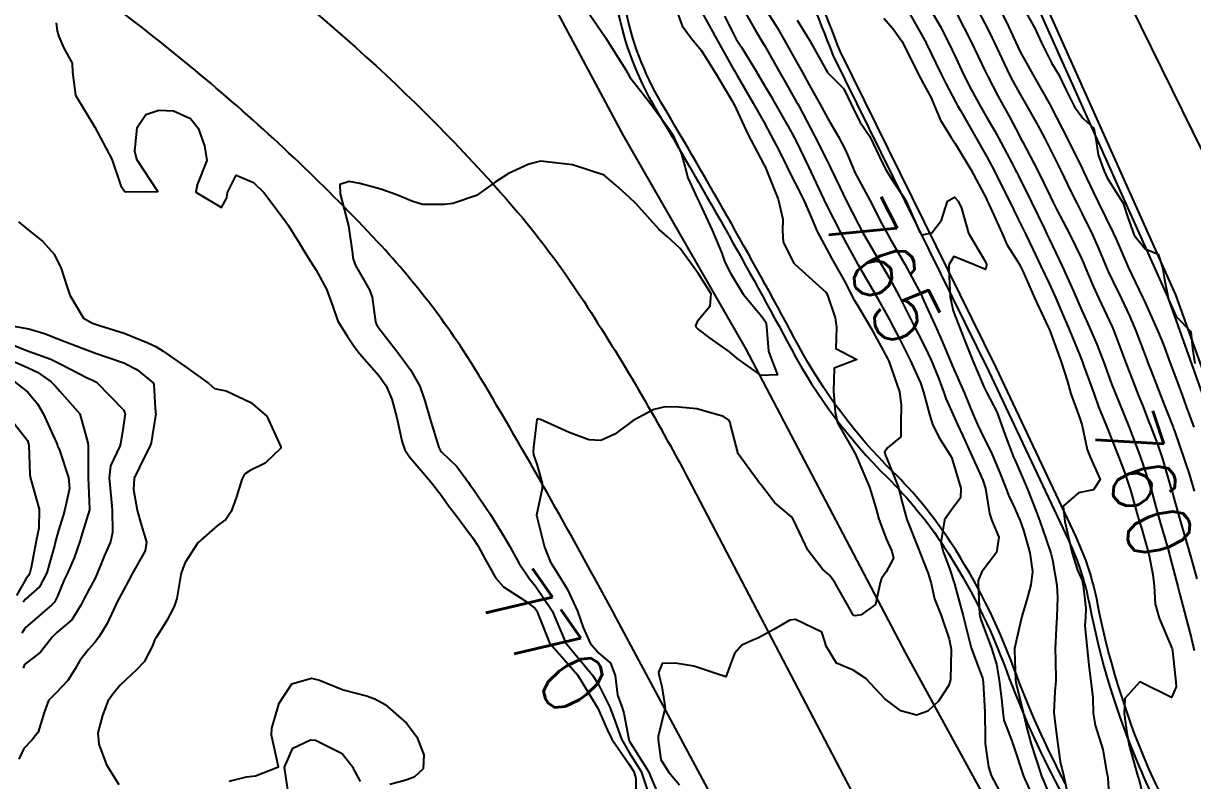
# Model space of a CAD drawing. Header units: metres. Extents: x 307586 to 320046, y 7427249 to 7434250.
# Drawn here: x 318234.5 to 318307.9, y 7430336.2 to 7430383.7 of the extents above; entities that cross this region are included whole.
import ezdxf
from ezdxf.enums import TextEntityAlignment as Align

# ---------------------------------------------------------------- set-up
doc = ezdxf.new("R2010")
doc.units = ezdxf.units.M
doc.header["$MEASUREMENT"] = 0
for name, color, linetype in [('Canaleta de Drenagem', 151, 'Continuous'), ('Cotas', 45, 'Continuous'), ('Curvas de Nivel 1m', 11, 'Continuous'), ('Curvas de Nivel 5m', 15, 'Continuous'), ('Divisa', 42, 'FENCELINE2'), ('Linha Férrea', 20, 'Continuous'), ('Vias Primárias', 230, 'Continuous')]:
    doc.layers.add(name, color=color, linetype=linetype)
doc.styles.add('Style-STANDARD', font='STANDARD.shx')
doc.linetypes.add('FENCELINE2', pattern='A,0.25,-0.1,[132,ltypeshp.shx,S=0.1,R=0,X=-0.1,Y=0],-0.1,1', length=1.45)

msp = doc.modelspace()

# ---------------------------------------------------------------- linework, layer by layer
at = {"layer": 'Canaleta de Drenagem'}
for points in [[(318238.866, 7430477.517), (318239.46, 7430475.367, 0.004092), (318241.449, 7430468.388, 0.060398), (318243.484, 7430463.659, 0.044538), (318248.096, 7430457.146, -0.055988), (318250.287, 7430453.898, 0.014111), (318254.043, 7430447.177, -0.042026), (318258.785, 7430437.458, 0.009182), (318260.551, 7430433.139, -0.1339), (318261.187, 7430428.642, 0.031663), (318261.077, 7430426.886, 0.050953), (318261.886, 7430419.023, 0.075834), (318264.594, 7430411.737, -0.07067), (318267.864, 7430403.207, -0.009489), (318271.741, 7430384.654, 0.087586), (318274.093, 7430378.436, -0.011038), (318282.667, 7430363.265, 0.075199), (318288.671, 7430355.243, -0.052973), (318292.243, 7430350.886, -0.057361), (318296.17, 7430343.083, 0.034682), (318299.441, 7430335.776, 0.040892), (318306.852, 7430324.268, 0.009714), (318325.473, 7430300.92, 0.126211), (318330.798, 7430297.061, 21.942034)], [(318266.734, 7430433.526), (318266.393, 7430429.559, 0.060224), (318266.586, 7430423.984, 0.106584), (318267.465, 7430421.7), (318269.064, 7430418.336), (318275.611, 7430404.438), (318281.137, 7430393.271, -0.024626), (318282.95, 7430389.102, 0.003858), (318285.725, 7430381.92), (318295.493, 7430362.126), (318300.512, 7430351.493, -0.062561), (318301.864, 7430347.358, 0.05323), (318304.957, 7430337.264, 0.06202), (318310.456, 7430327.829, -0.031869), (318316.975, 7430318.045, 0.041006), (318324.119, 7430307.739, -0.057606), (318328.392, 7430301.115)], [(318282.482, 7430388.926, 0.003868), (318285.268, 7430381.717), (318295.043, 7430361.909), (318300.06, 7430351.28, -0.062561), (318301.373, 7430347.263, 0.05323), (318304.498, 7430337.068, 0.06202), (318310.058, 7430327.526, -0.031869)], [(318299.883, 7430336.012, -0.034682), (318296.639, 7430343.255, 0.057361), (318292.661, 7430351.16, 0.052973), (318289.022, 7430355.599, -0.075199), (318283.108, 7430363.502, 0.011038), (318274.523, 7430378.692, -0.087586), (318272.232, 7430384.747, 0.009489)]]:
    msp.add_lwpolyline(points, format="xyb", dxfattribs=at)
for points in [[(318272.321, 7430437.218), (318277.497, 7430427.774), (318282.075, 7430418.101), (318287.698, 7430406.585), (318297.323, 7430387.789), (318306.773, 7430366.687), (318309.365, 7430359.462), (318312.679, 7430348.297), (318319.005, 7430328.15), (318324.169, 7430313.98), (318327.675, 7430304.92), (318331.65, 7430297.518)], [(318331.209, 7430297.281), (318327.22, 7430304.71), (318323.701, 7430313.804), (318318.532, 7430327.989), (318312.2, 7430348.151), (318308.89, 7430359.306), (318306.309, 7430366.5), (318296.872, 7430387.572), (318287.251, 7430406.362), (318281.624, 7430417.884), (318277.051, 7430427.547), (318272.17, 7430436.454)]]:
    msp.add_lwpolyline(points, dxfattribs=at)
at = {"layer": 'Curvas de Nivel 1m', "flags": 128}
for points, elevation in [([(318269.608, 7430384.834), (318270.908, 7430382.937), (318270.991, 7430382.82), (318271.022, 7430382.775), (318272.279, 7430380.801), (318272.519, 7430380.328), (318272.983, 7430379.755), (318273.735, 7430378.782), (318274.948, 7430377.138), (318275.203, 7430376.766), (318275.739, 7430375.566), (318275.988, 7430374.754), (318276.173, 7430374.009), (318276.752, 7430372.742), (318276.899, 7430372.458), (318277.699, 7430370.732), (318278.299, 7430369.285), (318278.497, 7430368.724), (318278.843, 7430368.038), (318279.649, 7430366.712), (318280.809, 7430365.327), (318281.071, 7430364.961), (318281.107, 7430364.695), (318281.232, 7430363.138), (318281.39, 7430362.691), (318281.795, 7430361.657), (318280.767, 7430361.623), (318279.248, 7430362.715), (318278.787, 7430363.094), (318277.578, 7430363.949), (318276.801, 7430364.548), (318276.7, 7430364.639), (318276.669, 7430364.742), (318276.806, 7430365.094), (318277.565, 7430365.983), (318277.623, 7430366.732), (318276.842, 7430367.995), (318276.288, 7430368.748), (318275.687, 7430369.583), (318274.869, 7430370.329), (318274.363, 7430370.775), (318272.897, 7430372.412), (318272.48, 7430372.796), (318271.657, 7430373.555), (318270.917, 7430374.194), (318268.923, 7430374.84), (318266.925, 7430375.062), (318266.191, 7430374.871), (318264.917, 7430374.29), (318264.065, 7430373.745), (318262.903, 7430372.91), (318261.411, 7430372.417), (318260.894, 7430372.338), (318259.503, 7430372.345), (318258.896, 7430372.524), (318257.833, 7430372.971), (318256.906, 7430373.3), (318255.569, 7430373.659), (318254.911, 7430373.796), (318254.329, 7430373.595), (318254.339, 7430373.016), (318254.873, 7430371.01), (318255.125, 7430369.275), (318255.146, 7430369.006), (318255.293, 7430368.557), (318256.193, 7430366.989), (318256.358, 7430366.527), (318256.57, 7430364.983), (318256.631, 7430364.813), (318256.799, 7430364.558), (318258.027, 7430362.968), (318258.768, 7430361.978), (318259.347, 7430360.954), (318259.664, 7430360.031), (318259.974, 7430358.948), (318260.538, 7430357.109), (318260.612, 7430356.941), (318260.702, 7430356.829), (318261.667, 7430355.9), (318262.392, 7430354.914), (318262.512, 7430354.744), (318262.679, 7430354.525), (318263.778, 7430352.899), (318264.642, 7430351.502), (318264.995, 7430350.885), (318265.575, 7430349.828), (318266.225, 7430348.866), (318266.606, 7430348.408), (318267.658, 7430346.849), (318268.468, 7430344.936), (318268.512, 7430344.841), (318268.562, 7430344.774), (318270.19, 7430342.824), (318270.535, 7430342.287), (318271.262, 7430340.809), (318271.606, 7430339.905), (318271.996, 7430338.797), (318272.481, 7430337.978), (318273.231, 7430336.782), (318273.639, 7430335.59)], 769), ([(318275.375, 7430384.767), (318275.819, 7430383.551), (318276.397, 7430382.749), (318277.012, 7430382.02), (318277.824, 7430380.732), (318278.974, 7430378.802), (318279.022, 7430378.72), (318279.072, 7430378.618), (318279.945, 7430376.71), (318280.925, 7430374.9), (318280.996, 7430374.771), (318281.026, 7430374.698), (318281.566, 7430373.346), (318281.839, 7430372.686), (318282.132, 7430371.433), (318282.1, 7430370.682), (318282.159, 7430369.973), (318282.811, 7430368.671), (318282.852, 7430368.628), (318283.116, 7430368.401), (318284.826, 7430366.839), (318284.926, 7430366.648), (318285.409, 7430365.241), (318285.507, 7430364.639), (318285.458, 7430363.308), (318286.783, 7430362.62), (318285.346, 7430362.07), (318285.3, 7430360.642), (318285.409, 7430359.309), (318285.565, 7430358.638), (318286.703, 7430356.649), (318286.72, 7430356.62), (318286.738, 7430356.584), (318287.571, 7430354.611), (318287.958, 7430353.319), (318288.152, 7430352.605), (318288.644, 7430351.329), (318288.963, 7430350.597), (318289.071, 7430350.153), (318288.62, 7430349.304), (318288.327, 7430348.892), (318288.246, 7430348.604), (318287.945, 7430347.254), (318287.056, 7430346.615), (318286.667, 7430346.534), (318286.582, 7430346.554), (318286.551, 7430346.589), (318286.53, 7430346.621), (318286.453, 7430346.754), (318285.397, 7430348.638), (318285.058, 7430349.084), (318284.621, 7430349.476), (318283.705, 7430350.659), (318282.81, 7430352.52), (318282.745, 7430352.669), (318282.664, 7430352.756), (318281.625, 7430353.638), (318280.804, 7430354.698), (318280.758, 7430354.773), (318280.684, 7430354.849), (318279.33, 7430356.714), (318278.828, 7430358.623), (318278.799, 7430358.719), (318278.734, 7430358.821), (318278.409, 7430359.05), (318276.741, 7430359.534), (318275.607, 7430359.622), (318274.742, 7430359.658), (318274.034, 7430359.483), (318272.733, 7430358.79), (318271.583, 7430357.944), (318270.714, 7430357.547), (318269.959, 7430357.583), (318268.721, 7430358.051), (318266.925, 7430358.858), (318266.733, 7430358.905), (318266.678, 7430358.861), (318266.472, 7430357.098), (318266.457, 7430356.864), (318266.483, 7430356.646), (318266.695, 7430356.06), (318267.013, 7430354.857), (318267.014, 7430354.522), (318266.663, 7430352.86), (318267.171, 7430350.855), (318267.556, 7430349.918), (318268.208, 7430348.844), (318268.603, 7430348.19), (318269.237, 7430346.833), (318269.589, 7430345.813), (318270.032, 7430344.825), (318270.557, 7430344.227), (318271.313, 7430343.571), (318271.606, 7430342.804), (318271.751, 7430341.575), (318272.036, 7430340.797), (318272.152, 7430340.438), (318272.454, 7430338.791), (318272.492, 7430338.711), (318273.699, 7430336.778), (318274.445, 7430334.978)], 768), ([(318281.042, 7430384.593), (318281.783, 7430383.441), (318282.207, 7430382.682), (318283.002, 7430381.249), (318283.336, 7430380.667), (318283.791, 7430379.856), (318284.453, 7430378.655), (318284.959, 7430377.747), (318285.598, 7430376.64), (318286.059, 7430375.758), (318286.539, 7430374.626), (318286.657, 7430374.36), (318286.915, 7430373.845), (318287.581, 7430372.613), (318288.346, 7430371.14), (318288.639, 7430370.602), (318288.869, 7430370.199), (318289.783, 7430368.591), (318290.834, 7430366.664), (318290.861, 7430366.608), (318290.871, 7430366.579), (318290.885, 7430366.526), (318291.783, 7430364.565), (318292.096, 7430363.861), (318292.632, 7430362.552), (318292.778, 7430362.205), (318293.516, 7430360.542), (318294.058, 7430359.218), (318294.346, 7430358.534), (318294.725, 7430357.744), (318295.136, 7430356.942), (318295.323, 7430356.521), (318295.8, 7430355.41), (318296.143, 7430354.508), (318296.287, 7430354.114), (318296.671, 7430353.308), (318297.031, 7430352.496), (318297.235, 7430351.913), (318297.639, 7430350.49), (318297.795, 7430349.314), (318297.707, 7430348.489), (318297.476, 7430347.619), (318297.135, 7430346.495), (318297.021, 7430346.061), (318296.673, 7430344.499), (318296.666, 7430344.395), (318296.728, 7430342.498), (318296.771, 7430342.267), (318297.208, 7430340.493), (318297.418, 7430339.577), (318297.723, 7430338.488), (318298.315, 7430336.641), (318298.376, 7430336.481), (318298.47, 7430336.259), (318299.198, 7430334.472)], 764), ([(318289.926, 7430384.591), (318291.024, 7430382.682), (318291.061, 7430382.617), (318291.081, 7430382.579), (318291.135, 7430382.465), (318292.039, 7430380.564), (318292.357, 7430379.93), (318292.975, 7430378.779), (318293.103, 7430378.549), (318293.277, 7430378.24), (318294.243, 7430376.537), (318294.935, 7430375.337), (318295.376, 7430374.523), (318295.887, 7430373.489), (318296.371, 7430372.508), (318296.887, 7430371.469), (318297.356, 7430370.495), (318297.814, 7430369.54), (318298.321, 7430368.485), (318298.842, 7430367.389), (318299.263, 7430366.476), (318299.61, 7430365.683), (318300.117, 7430364.467), (318300.787, 7430362.82), (318300.89, 7430362.565), (318300.932, 7430362.458), (318301.025, 7430362.211), (318301.664, 7430360.446), (318301.953, 7430359.65), (318302.441, 7430358.434), (318302.528, 7430358.23), (318302.726, 7430357.756), (318303.25, 7430356.425), (318303.57, 7430355.551), (318303.952, 7430354.417), (318304.45, 7430352.627), (318304.508, 7430352.412), (318304.656, 7430351.98), (318305.109, 7430350.403), (318305.364, 7430349.142), (318305.434, 7430348.398), (318305.504, 7430347.299), (318305.752, 7430346.393), (318306.564, 7430344.479), (318306.592, 7430344.38), (318306.598, 7430344.345), (318306.809, 7430342.377), (318306.819, 7430342.097), (318306.528, 7430341.413), (318304.543, 7430342.41), (318303.589, 7430341.358), (318303.548, 7430340.42), (318303.72, 7430339.198), (318303.878, 7430338.416), (318304.423, 7430336.461), (318304.44, 7430336.41), (318304.472, 7430336.32), (318304.927, 7430334.403)], 761), ([(318294.365, 7430384.537), (318295.03, 7430383.265), (318295.272, 7430382.774), (318295.391, 7430382.524), (318295.725, 7430381.806), (318296.336, 7430380.51), (318296.557, 7430380.075), (318296.981, 7430379.328), (318297.462, 7430378.495), (318298.11, 7430377.34), (318298.58, 7430376.484), (318298.942, 7430375.773), (318299.578, 7430374.473), (318300.215, 7430373.162), (318300.561, 7430372.463), (318300.893, 7430371.805), (318301.558, 7430370.45), (318301.965, 7430369.545), (318302.427, 7430368.436), (318302.554, 7430368.139), (318302.844, 7430367.539), (318303.381, 7430366.425), (318303.882, 7430365.355), (318304.288, 7430364.415), (318304.79, 7430363.108), (318304.976, 7430362.599), (318305.049, 7430362.406), (318305.225, 7430361.954), (318305.845, 7430360.394), (318306.098, 7430359.741), (318306.622, 7430358.382), (318306.652, 7430358.301), (318306.73, 7430358.087), (318307.332, 7430356.374), (318307.629, 7430355.441), (318307.947, 7430354.367)], 758), ([(318295.791, 7430384.523), (318296.205, 7430383.689), (318296.746, 7430382.504), (318297.015, 7430381.963), (318297.822, 7430380.492), (318298.943, 7430378.511), (318298.957, 7430378.48), (318298.973, 7430378.458), (318300.007, 7430376.469), (318300.925, 7430374.604), (318300.988, 7430374.459), (318301.603, 7430373.143), (318301.951, 7430372.444), (318302.875, 7430370.56), (318302.936, 7430370.429), (318302.982, 7430370.318), (318303.811, 7430368.42), (318304.716, 7430366.529), (318304.776, 7430366.411), (318304.831, 7430366.289), (318305.676, 7430364.397), (318305.996, 7430363.594), (318306.445, 7430362.385), (318306.77, 7430361.523), (318307.194, 7430360.376), (318307.45, 7430359.669), (318307.926, 7430358.368)], 757), ([(318297.313, 7430384.506), (318297.956, 7430383.415), (318298.357, 7430382.487), (318299.004, 7430381.222), (318299.446, 7430380.475), (318299.898, 7430379.556), (318300.435, 7430378.465), (318300.966, 7430377.767), (318301.645, 7430377.135), (318301.784, 7430376.448), (318301.917, 7430375.467), (318302.299, 7430374.439), (318302.499, 7430374.016), (318302.912, 7430373.347), (318303.484, 7430372.424), (318303.787, 7430371.523), (318304.187, 7430370.417), (318304.864, 7430369.554), (318305.692, 7430369.229), (318305.958, 7430368.393), (318306.095, 7430367.641), (318306.333, 7430366.388), (318306.817, 7430365.321), (318307.733, 7430364.371), (318307.848, 7430363.314), (318307.982, 7430362.368)], 756), ([(318277.039, 7430384.4), (318277.638, 7430383.343), (318277.967, 7430382.731), (318278.996, 7430380.896), (318279.099, 7430380.719), (318279.262, 7430380.446), (318280.274, 7430378.707), (318280.955, 7430377.486), (318281.383, 7430376.693), (318281.917, 7430375.67), (318282.401, 7430374.678), (318282.574, 7430374.33), (318282.913, 7430373.691), (318283.432, 7430372.665), (318283.855, 7430371.694), (318284.293, 7430370.656), (318284.862, 7430369.573), (318285.19, 7430368.978), (318285.37, 7430368.642), (318286.082, 7430367.383), (318286.47, 7430366.625), (318286.591, 7430366.394), (318286.817, 7430366.036), (318287.662, 7430364.611), (318288.708, 7430362.676), (318288.746, 7430362.6), (318288.782, 7430362.508), (318289.449, 7430360.593), (318289.563, 7430359.773), (318289.536, 7430358.592), (318289.545, 7430357.772), (318288.71, 7430357.087), (318288.51, 7430356.798), (318288.565, 7430356.601), (318288.7, 7430356.308), (318289.385, 7430354.593), (318289.618, 7430353.646), (318289.904, 7430352.588), (318290.636, 7430350.753), (318290.709, 7430350.579), (318291.254, 7430349.205), (318291.431, 7430348.568), (318291.657, 7430347.618), (318292.072, 7430346.558), (318292.571, 7430345.071), (318292.68, 7430344.549), (318292.697, 7430344.413), (318292.645, 7430342.549), (318292.637, 7430342.454), (318292.537, 7430342.15), (318291.891, 7430341.191), (318291.232, 7430340.569), (318290.51, 7430340.313), (318289.546, 7430340.59), (318288.524, 7430341.338), (318287.34, 7430342.612), (318286.548, 7430343.138), (318285.494, 7430343.577), (318284.845, 7430344.646), (318284.791, 7430344.873), (318284.572, 7430345.527), (318282.924, 7430346.322), (318282.579, 7430346.266), (318281.573, 7430345.685), (318280.567, 7430345.139), (318280.248, 7430345.022), (318279.563, 7430344.71), (318279.091, 7430344.181), (318278.543, 7430342.72), (318276.549, 7430343.395), (318275.377, 7430343.583), (318274.551, 7430343.546), (318274.325, 7430342.992), (318274.358, 7430342.772), (318274.533, 7430342.115), (318274.737, 7430340.767), (318274.503, 7430339.737), (318274.301, 7430338.966), (318274.314, 7430338.772), (318274.474, 7430337.52), (318274.946, 7430336.763), (318275.651, 7430335.948)], 767), ([(318278.472, 7430384.161), (318279.026, 7430383.057), (318279.207, 7430382.718), (318279.525, 7430382.205), (318280.453, 7430380.705), (318280.984, 7430379.813), (318281.396, 7430379.112), (318281.635, 7430378.69), (318282.542, 7430377.083), (318282.774, 7430376.673), (318282.832, 7430376.562), (318282.94, 7430376.349), (318283.759, 7430374.662), (318284.516, 7430373.045), (318284.697, 7430372.652), (318284.897, 7430372.255), (318285.72, 7430370.637), (318286.119, 7430369.885), (318286.811, 7430368.621), (318286.852, 7430368.55), (318287.983, 7430366.608), (318288.811, 7430365.143), (318289.102, 7430364.597), (318289.441, 7430363.949), (318290.119, 7430362.587), (318290.762, 7430361.165), (318290.959, 7430360.577), (318291.329, 7430359.162), (318291.525, 7430358.568), (318291.912, 7430357.749), (318292.683, 7430356.55), (318292.712, 7430356.498), (318293.299, 7430354.544), (318293.284, 7430353.937), (318292.669, 7430353.122), (318292.278, 7430352.556), (318292.056, 7430351.144), (318292.202, 7430350.556), (318292.322, 7430350.247), (318292.622, 7430349.439), (318292.91, 7430348.547), (318293.013, 7430348.142), (318293.445, 7430346.541), (318293.739, 7430345.375), (318293.961, 7430344.536), (318294.547, 7430342.975), (318294.668, 7430342.652), (318294.694, 7430342.528), (318294.709, 7430342.358), (318294.815, 7430340.525), (318294.825, 7430338.854), (318294.839, 7430338.525), (318295.032, 7430337.075), (318295.216, 7430336.519), (318296.079, 7430334.875)], 766), ([(318283.035, 7430383.915), (318283.794, 7430382.662), (318284.837, 7430380.81), (318284.925, 7430380.651), (318284.992, 7430380.57), (318285.949, 7430379.602), (318286.412, 7430378.628), (318286.957, 7430377.535), (318287.594, 7430376.614), (318288.205, 7430375.332), (318288.56, 7430374.604), (318288.917, 7430374.018), (318289.844, 7430372.591), (318290.623, 7430370.836), (318290.74, 7430370.581), (318290.871, 7430370.437), (318291.481, 7430370.571), (318292.089, 7430371.358), (318292.465, 7430372.557), (318292.905, 7430372.801), (318293.142, 7430372.548), (318293.335, 7430372.107), (318293.776, 7430370.541), (318294.855, 7430368.747), (318294.912, 7430368.588), (318294.92, 7430368.529), (318294.85, 7430368.263), (318294.21, 7430368.536), (318292.858, 7430369.082), (318292.553, 7430368.554), (318292.552, 7430368.256), (318292.634, 7430366.553), (318292.82, 7430365.665), (318293.269, 7430364.545), (318293.556, 7430363.782), (318294.058, 7430362.537), (318294.758, 7430360.856), (318294.926, 7430360.527), (318295.565, 7430359.341), (318295.857, 7430358.513), (318296.089, 7430357.872), (318296.619, 7430356.501), (318296.71, 7430356.28), (318297.49, 7430354.492), (318298.014, 7430353.142), (318298.255, 7430352.484), (318298.646, 7430351.384), (318298.945, 7430350.477), (318299.054, 7430350.051), (318299.328, 7430348.473), (318299.38, 7430347.697), (318299.323, 7430346.473), (318299.287, 7430345.768), (318299.23, 7430344.473), (318299.241, 7430343.788), (318299.263, 7430342.473), (318299.204, 7430341.802), (318299.142, 7430340.474), (318299.22, 7430339.759), (318299.39, 7430338.471), (318299.546, 7430337.406), (318299.765, 7430336.467), (318300.129, 7430334.782)], 763), ([(318288.461, 7430384.03), (318289.031, 7430383.389), (318289.595, 7430382.594), (318290.205, 7430381.388), (318290.597, 7430380.584), (318290.986, 7430379.869), (318291.432, 7430379.028), (318291.632, 7430378.57), (318292.034, 7430377.635), (318292.697, 7430376.554), (318292.947, 7430376.176), (318293.922, 7430374.54), (318294.905, 7430372.697), (318294.958, 7430372.584), (318294.987, 7430372.529), (318295.068, 7430372.36), (318295.889, 7430370.515), (318296.194, 7430369.838), (318296.856, 7430368.799), (318297.032, 7430368.498), (318297.189, 7430368.157), (318297.933, 7430366.489), (318298.805, 7430364.612), (318298.865, 7430364.479), (318298.902, 7430364.379), (318299.591, 7430362.472), (318299.993, 7430361.24), (318300.218, 7430360.465), (318300.739, 7430359.048), (318300.887, 7430358.61), (318300.927, 7430358.457), (318301.241, 7430356.975), (318301.449, 7430356.449), (318302.039, 7430355.093), (318301.632, 7430354.446), (318300.681, 7430354.259), (318299.72, 7430353.422), (318299.826, 7430352.468), (318300.194, 7430350.91), (318300.29, 7430350.463), (318300.622, 7430349.398), (318300.924, 7430348.763), (318300.991, 7430348.454), (318301.155, 7430347.008), (318301.12, 7430346.452), (318301.097, 7430345.94), (318301.234, 7430344.45), (318301.355, 7430343.252), (318301.463, 7430342.446), (318301.581, 7430341.39), (318301.614, 7430340.443), (318301.738, 7430339.675), (318302.141, 7430338.435), (318302.211, 7430338.155), (318302.475, 7430336.681), (318302.524, 7430336.429), (318302.534, 7430336.368), (318302.651, 7430334.428)], 762), ([(318293.041, 7430384.353), (318293.953, 7430382.541), (318294.825, 7430380.702), (318294.91, 7430380.531), (318294.991, 7430380.363), (318295.621, 7430379.162), (318295.983, 7430378.515), (318296.339, 7430377.881), (318296.955, 7430376.7), (318297.059, 7430376.499), (318297.19, 7430376.257), (318298.121, 7430374.488), (318298.907, 7430372.873), (318299.097, 7430372.478), (318299.316, 7430372.056), (318300.139, 7430370.467), (318300.858, 7430368.988), (318301.023, 7430368.626), (318301.093, 7430368.456), (318301.611, 7430367.219), (318301.965, 7430366.443), (318302.806, 7430364.662), (318302.911, 7430364.429), (318302.979, 7430364.25), (318303.659, 7430362.421), (318304.23, 7430360.946), (318304.442, 7430360.413), (318304.745, 7430359.647), (318305.093, 7430358.761), (318305.231, 7430358.403), (318305.64, 7430357.314), (318305.956, 7430356.391), (318306.495, 7430354.574), (318306.554, 7430354.382), (318306.581, 7430354.281), (318306.678, 7430353.929), (318307.12, 7430352.375), (318307.308, 7430351.719), (318307.699, 7430350.369), (318308.12, 7430348.863)], 759), ([(318234.142, 7430371.257), (318234.867, 7430370.665), (318235.659, 7430370.036), (318236.392, 7430369.227), (318236.839, 7430368.322), (318237.194, 7430367.216), (318237.383, 7430366.649), (318238.24, 7430365.206), (318238.798, 7430364.898), (318239.23, 7430364.762), (318240.789, 7430364.267), (318242.27, 7430363.668), (318242.777, 7430363.432), (318243.227, 7430363.145), (318244.767, 7430362.071), (318246.089, 7430361.11), (318246.458, 7430360.812), (318246.749, 7430360.742), (318247.189, 7430360.655), (318248.741, 7430359.927), (318249.737, 7430359.07), (318250.621, 7430357.144), (318250.622, 7430357.061), (318249.636, 7430356.128), (318248.689, 7430355.649), (318248.346, 7430355.424), (318248.166, 7430355.085), (318247.815, 7430353.945), (318247.492, 7430353.092), (318247.157, 7430352.593), (318246.65, 7430352.213), (318245.417, 7430351.118), (318244.62, 7430349.887), (318244.395, 7430349.352), (318244.331, 7430349.133), (318244.092, 7430347.633), (318243.932, 7430347.137), (318243.462, 7430346.253), (318242.779, 7430345.148), (318242.694, 7430345.016), (318242.556, 7430344.666), (318242.046, 7430343.652), (318241.564, 7430343.165), (318240.523, 7430342.194), (318240.074, 7430341.628), (318239.762, 7430341.188), (318239.414, 7430340.281), (318239.14, 7430339.194), (318239.188, 7430338.487), (318239.678, 7430337.188), (318240.451, 7430335.959)], 771), ([(318233.248, 7430364.814), (318234.792, 7430364.538), (318235.779, 7430364.245), (318236.782, 7430363.856), (318238.487, 7430363.203), (318238.772, 7430363.095), (318238.929, 7430363.04), (318240.765, 7430362.404), (318241.581, 7430361.987), (318242.595, 7430361.152), (318242.646, 7430361.046), (318242.737, 7430359.557), (318242.762, 7430359.15), (318242.759, 7430359.123), (318242.73, 7430358.969), (318242.476, 7430357.384), (318242.397, 7430357.155), (318242.058, 7430356.521), (318241.419, 7430355.169), (318241.371, 7430354.471), (318241.604, 7430353.166), (318241.826, 7430352.343), (318242.195, 7430351.157), (318242.099, 7430350.629), (318241.28, 7430349.17), (318241.051, 7430348.728), (318240.594, 7430347.886), (318240.348, 7430347.421), (318240.237, 7430347.183), (318239.709, 7430346.052), (318239.185, 7430345.194), (318238.912, 7430344.842), (318238.551, 7430344.43), (318238.009, 7430343.737), (318237.711, 7430343.208), (318237.251, 7430342.487), (318236.518, 7430341.722), (318236.035, 7430341.227), (318235.755, 7430340.481), (318235.387, 7430339.237), (318234.983, 7430338.745), (318234.478, 7430338.227), (318234.174, 7430337.546)], 772), ([(318232.783, 7430363.933), (318234.507, 7430363.253), (318234.772, 7430363.151), (318236.177, 7430362.639), (318236.764, 7430362.359), (318238.51, 7430361.448), (318238.754, 7430361.346), (318239.046, 7430361.197), (318240.736, 7430359.468), (318240.829, 7430359.274), (318240.842, 7430359.178), (318240.83, 7430359.08), (318240.721, 7430358.354), (318240.557, 7430357.33), (318240.503, 7430357.182), (318239.922, 7430355.956), (318239.835, 7430355.188), (318239.972, 7430353.878), (318240.037, 7430353.186), (318240.051, 7430351.774), (318239.917, 7430351.187), (318239.523, 7430350.291), (318239.093, 7430349.195), (318238.938, 7430348.866), (318238.599, 7430348.254), (318238.235, 7430347.556), (318238.074, 7430347.205), (318237.49, 7430346.294), (318236.566, 7430345.49), (318236.29, 7430345.224), (318235.528, 7430344.255), (318234.537, 7430343.499), (318234.462, 7430343.323), (318234.446, 7430343.251)], 773), ([(318233.256, 7430362.777), (318234.761, 7430362.106), (318235.34, 7430361.823), (318236.199, 7430361.228), (318236.467, 7430360.941), (318236.747, 7430360.63), (318238.002, 7430359.207), (318238.51, 7430357.397), (318238.515, 7430357.202), (318238.516, 7430355.371), (318238.52, 7430355.202), (318238.609, 7430353.245), (318238.604, 7430353.2), (318238.139, 7430351.704), (318237.991, 7430351.206), (318237.649, 7430350.183), (318237.219, 7430349.214), (318237.022, 7430348.801), (318236.591, 7430347.766), (318236.406, 7430347.402), (318236.25, 7430347.225), (318234.568, 7430345.793), (318234.362, 7430345.455)], 774), ([(318233.372, 7430359.264), (318234.707, 7430357.546), (318234.801, 7430357.249), (318234.863, 7430355.426), (318234.877, 7430355.247), (318234.968, 7430354.956), (318235.452, 7430353.238), (318235.436, 7430352.033), (318235.269, 7430351.24), (318234.943, 7430349.572), (318234.865, 7430349.246), (318234.779, 7430349.079), (318234.607, 7430348.843), (318234.035, 7430347.812)], 776), ([(318247.371, 7430336.174), (318248.456, 7430336.438), (318249.03, 7430336.502), (318250.463, 7430337.06), (318250.027, 7430339.065), (318250.061, 7430339.501), (318250.513, 7430341.06), (318251.306, 7430342.274), (318252.537, 7430342.641), (318253.05, 7430342.51), (318254.526, 7430341.899), (318255.994, 7430341.514), (318256.518, 7430341.331), (318257.167, 7430340.973), (318258.502, 7430339.819), (318259.155, 7430338.953), (318259.601, 7430337.824), (318259.558, 7430336.949), (318258.997, 7430336.415), (318258.456, 7430336.235), (318257.465, 7430335.958)], 771), ([(318255.61, 7430336.148), (318255.151, 7430337), (318254.476, 7430337.885), (318252.802, 7430338.713), (318252.489, 7430338.745), (318251.335, 7430338.192), (318250.82, 7430337.055), (318251.031, 7430335.633)], 771)]:
    msp.add_lwpolyline(points, dxfattribs=dict(at, elevation=elevation))
at = {"layer": 'Curvas de Nivel 5m', "flags": 128}
for points, elevation in [([(318279.571, 7430384.715), (318280.338, 7430383.398), (318280.759, 7430382.703), (318281.016, 7430382.258), (318281.897, 7430380.686), (318282.295, 7430379.989), (318282.974, 7430378.811), (318283.054, 7430378.669), (318283.154, 7430378.484), (318284.114, 7430376.658), (318284.927, 7430375.05), (318285.061, 7430374.784), (318285.125, 7430374.647), (318285.701, 7430373.428), (318286.09, 7430372.632), (318286.88, 7430371.083), (318287.135, 7430370.617), (318287.515, 7430369.965), (318288.31, 7430368.605), (318288.844, 7430367.675), (318289.425, 7430366.594), (318290.056, 7430365.346), (318290.443, 7430364.584), (318290.796, 7430363.911), (318291.237, 7430363.023), (318291.437, 7430362.57), (318291.917, 7430361.411), (318292.234, 7430360.558), (318292.372, 7430360.179), (318292.741, 7430359.338), (318293.098, 7430358.546), (318293.399, 7430357.87), (318294.011, 7430356.537), (318294.691, 7430355.044), (318294.85, 7430354.527), (318295.111, 7430352.967), (318295.259, 7430352.521), (318295.69, 7430351.472), (318295.548, 7430350.516), (318294.621, 7430349.296), (318294.396, 7430348.751), (318294.388, 7430348.532), (318294.479, 7430346.646), (318294.5, 7430346.531), (318294.589, 7430346.239), (318295.236, 7430344.52), (318295.547, 7430343.509), (318295.706, 7430342.513), (318295.876, 7430341.156), (318295.932, 7430340.509), (318295.998, 7430339.998), (318296.495, 7430338.702), (318296.573, 7430338.499), (318296.609, 7430338.382), (318297.244, 7430336.492), (318297.857, 7430335.081)], 765), ([(318291.393, 7430384.575), (318292.002, 7430383.535), (318292.513, 7430382.558), (318293.007, 7430381.494), (318293.452, 7430380.545), (318293.961, 7430379.562), (318294.525, 7430378.534), (318294.965, 7430377.766), (318295.416, 7430376.982), (318295.667, 7430376.519), (318296.522, 7430374.913), (318296.743, 7430374.503), (318296.803, 7430374.383), (318296.919, 7430374.148), (318297.734, 7430372.492), (318298.553, 7430370.808), (318298.71, 7430370.482), (318298.87, 7430370.15), (318299.665, 7430368.472), (318300.347, 7430366.955), (318300.565, 7430366.463), (318300.824, 7430365.884), (318301.473, 7430364.45), (318301.869, 7430363.519), (318302.271, 7430362.438), (318302.763, 7430361.101), (318303.023, 7430360.427), (318303.215, 7430359.959), (318303.84, 7430358.419), (318304.538, 7430356.589), (318304.606, 7430356.411), (318304.708, 7430356.114), (318305.264, 7430354.401), (318305.575, 7430353.299), (318305.82, 7430352.393), (318306.31, 7430350.713), (318306.399, 7430350.384), (318306.444, 7430350.196), (318306.624, 7430349.493), (318306.915, 7430348.377), (318307.023, 7430347.962), (318307.455, 7430346.371), (318307.76, 7430345.183), (318307.958, 7430344.366)], 760), ([(318236.519, 7430383.729), (318236.578, 7430383.227), (318236.676, 7430382.892), (318237.002, 7430382.144), (318237.521, 7430381.215), (318237.551, 7430380.651), (318237.726, 7430379.212), (318238.943, 7430377.2), (318240.017, 7430375.189), (318240.571, 7430373.51), (318240.804, 7430373.181), (318240.893, 7430373.14), (318242.893, 7430373.15), (318241.586, 7430375.17), (318241.45, 7430375.694), (318241.606, 7430377.17), (318242.135, 7430377.983), (318242.96, 7430378.261), (318243.884, 7430378.216), (318244.952, 7430377.732), (318245.427, 7430377.123), (318245.834, 7430376.019), (318245.967, 7430375.114), (318245.363, 7430373.579), (318245.274, 7430373.124), (318246.889, 7430372.165), (318247.238, 7430372.756), (318247.272, 7430373.096), (318247.822, 7430374.183), (318248.909, 7430373.733), (318249.576, 7430373.073), (318250.877, 7430371.346), (318251.076, 7430371.057), (318251.762, 7430369.946), (318252.319, 7430369.038), (318252.841, 7430368.22), (318253.489, 7430367.023), (318253.876, 7430365.955), (318254.186, 7430365.016), (318254.793, 7430364.066), (318255.231, 7430363.447), (318255.56, 7430362.998), (318256.763, 7430361.619), (318257.229, 7430360.975), (318257.589, 7430360.127), (318257.909, 7430358.968), (318258.243, 7430357.431), (318258.399, 7430356.963), (318258.698, 7430356.514), (318260.044, 7430354.946), (318260.675, 7430354.108), (318261.167, 7430353.431), (318261.568, 7430352.926), (318262.641, 7430351.466), (318262.998, 7430350.906), (318263.463, 7430350.063), (318264.108, 7430348.895), (318264.605, 7430348.362), (318266.026, 7430347.434), (318266.585, 7430346.997), (318266.689, 7430346.859), (318266.757, 7430346.683), (318267.482, 7430344.851), (318268.551, 7430343.637), (318269.242, 7430342.833), (318270.41, 7430340.925), (318270.469, 7430340.82), (318270.512, 7430340.742), (318271.1, 7430339.412), (318271.4, 7430338.806), (318272.47, 7430337.263), (318272.772, 7430336.787), (318272.907, 7430336.337), (318272.919, 7430334.785)], 770), ([(318233.861, 7430361.259), (318234.746, 7430360.564), (318235.336, 7430359.838), (318235.704, 7430359.235), (318236.54, 7430357.387), (318236.6, 7430357.222), (318236.629, 7430357.148), (318236.701, 7430356.99), (318237.298, 7430355.214), (318237.348, 7430354.538), (318237.065, 7430353.216), (318236.97, 7430352.897), (318236.639, 7430351.823), (318236.481, 7430351.222), (318236.427, 7430351.019), (318235.92, 7430349.23), (318235.475, 7430348.362), (318234.588, 7430347.591), (318234.445, 7430347.391)], 775)]:
    msp.add_lwpolyline(points, dxfattribs=dict(at, elevation=elevation))
at = {"layer": 'Divisa'}
msp.add_lwpolyline([(318346.033, 7430280.53), (318329.671, 7430276.808), (318306.34, 7430310.639), (318304.653, 7430315.501), (318299.639, 7430326.467), (318294.785, 7430335.181), (318289.854, 7430344.195), (318279.803, 7430363.312), (318272.121, 7430376.674), (318267.074, 7430386.138), (318255.524, 7430411.905), (318244.211, 7430436.057)], dxfattribs=at)
at = {"layer": 'Linha Férrea'}
msp.add_lwpolyline([(318106.965, 7430779.685, -0.011325), (318121.017, 7430755.284, -0.011766), (318125.617, 7430747.177), (318134.109, 7430731.086), (318141.426, 7430717.275), (318156.851, 7430686.453), (318165.545, 7430668.805), (318178.066, 7430643.11), (318192.368, 7430613.974), (318204.322, 7430589.389), (318217.192, 7430562.381), (318230.34, 7430535.891), (318248.238, 7430499.17), (318280.677, 7430432.315), (318296.171, 7430400.659), (318312.39, 7430367.707), (318320.647, 7430350.606, 0.003286), (318328.783, 7430334.035, 0.020499), (318349.881, 7430295.775, 0.017872)], format="xyb", dxfattribs=at)
at = {"layer": 'Vias Primárias', "elevation": 758.327}
msp.add_lwpolyline([(318154.574, 7430452.885), (318190.109, 7430428.439), (318232.814, 7430399.623, -0.031669), (318254.655, 7430382.781, -0.030638), (318264.415, 7430373.096, -0.037661), (318269.651, 7430366.249, -0.023011), (318276.204, 7430355.102), (318299.017, 7430311.52), (318306.069, 7430298.158, 0.03014), (318320.501, 7430274.4, -0.068407), (318323.011, 7430269.453, 0.016644), (318327.268, 7430258.353), (318332.126, 7430248.931), (318345.327, 7430223.76)], format="xyb", dxfattribs=at)
msp.add_lwpolyline([(318154.574, 7430452.885), (318190.109, 7430428.439), (318232.814, 7430399.623, -0.031669), (318254.655, 7430382.781, -0.030638), (318264.415, 7430373.096, -0.037661), (318269.651, 7430366.249, -0.023011), (318276.204, 7430355.102), (318299.017, 7430311.52), (318306.069, 7430298.158, 0.03014), (318320.501, 7430274.4, -0.068407), (318323.011, 7430269.453, 0.016644), (318327.268, 7430258.353), (318332.126, 7430248.931), (318345.327, 7430223.76)], format="xyb", dxfattribs=at)
at = {"layer": 'Vias Primárias'}
msp.add_lwpolyline([(318331.58, 7430194.882), (318336.251, 7430198.891, 0.149556), (318340.719, 7430207.364, 0.106539), (318337.959, 7430218.698), (318321.072, 7430252.565), (318305.378, 7430283.355), (318281.593, 7430327.931), (318271.679, 7430346.385, 0.010407), (318263.382, 7430361.086, 0.054659), (318256.689, 7430370.004, 0.028285), (318246.567, 7430379.648, 0.024645), (318235.691, 7430388.009, 0.005951), (318219.57, 7430398.901), (318162.937, 7430436.212)], format="xyb", dxfattribs=at)
msp.add_lwpolyline([(318331.58, 7430194.882), (318336.251, 7430198.891, 0.149556), (318340.719, 7430207.364, 0.106539), (318337.959, 7430218.698), (318321.072, 7430252.565), (318305.378, 7430283.355), (318281.593, 7430327.931), (318271.679, 7430346.385, 0.010407), (318263.382, 7430361.086, 0.054659), (318256.689, 7430370.004, 0.028285), (318246.567, 7430379.648, 0.024645), (318235.691, 7430388.009, 0.005951), (318219.57, 7430398.901), (318162.937, 7430436.212)], format="xyb", dxfattribs=at)

# ---------------------------------------------------------------- texts
at = {"layer": 'Cotas', "style": 'Style-STANDARD'}
for s, rotation, p in [('765', 296.95765, (318288.437, 7430368.15, 765)), ('760', 288.0124, (318304.766, 7430354.774, 760)), ('770', 304.69645, (318267.177, 7430344.907, 770))]:
    msp.add_text(s, height=4, rotation=rotation, dxfattribs=at).set_placement(p, align=Align.MIDDLE_CENTER)

doc.saveas('drawing.dxf')
